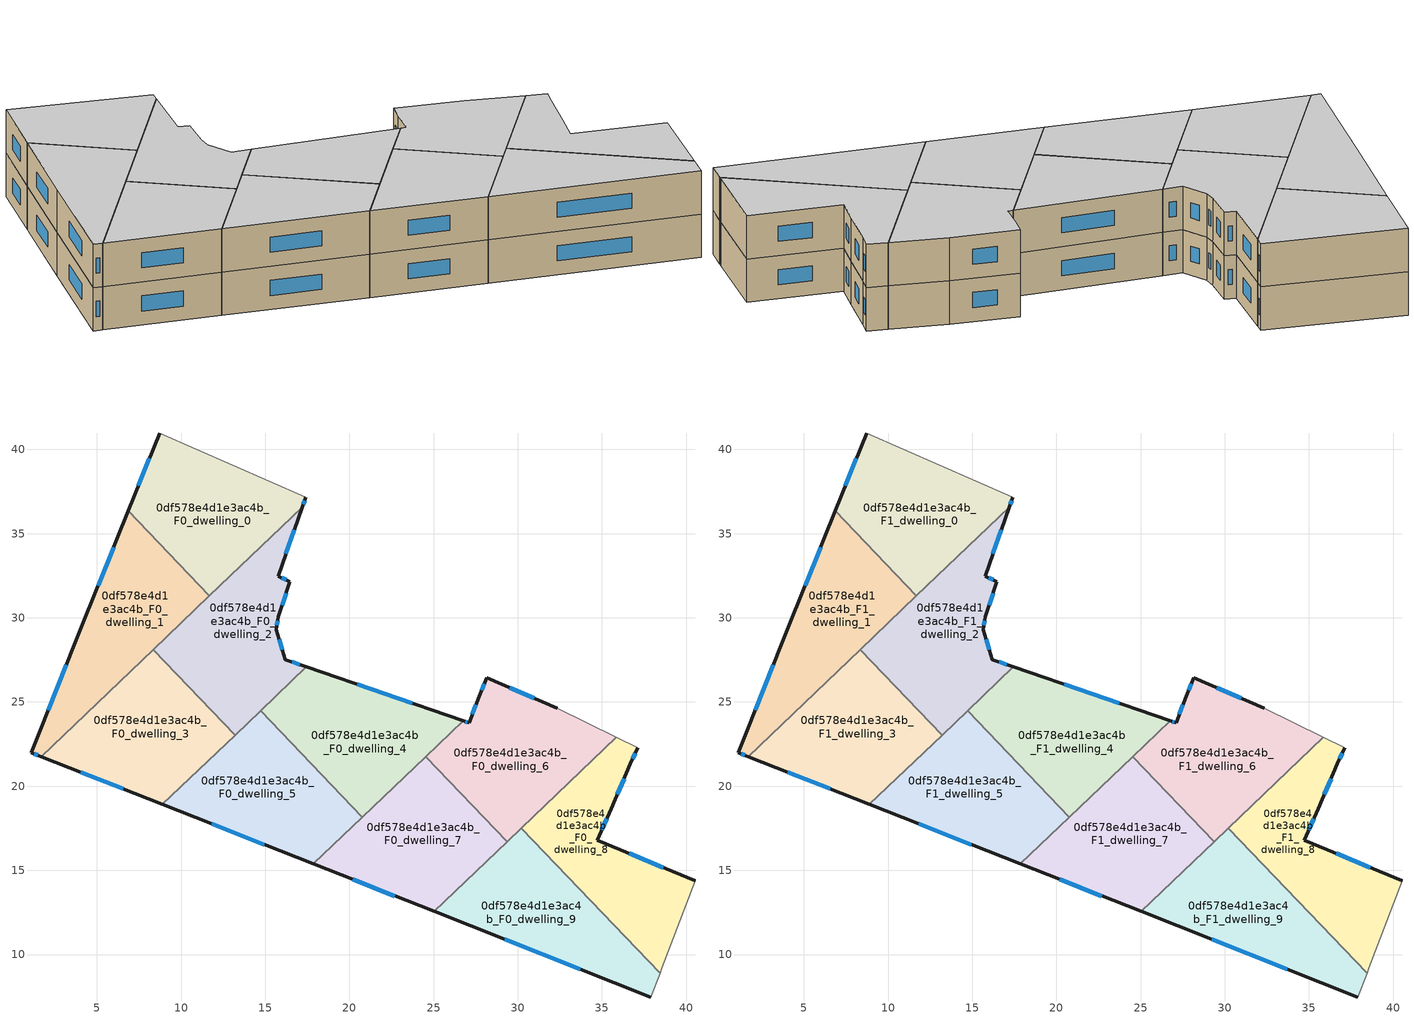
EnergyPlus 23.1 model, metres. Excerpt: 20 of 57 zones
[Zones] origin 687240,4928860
0df578e4d1e3ac4b_F0_dwelling_0
 floor ground (EU_floor_Construction): 17.4,37.16 17.19,36.56 11.69,31.3 6.86,36.35 8.72,40.98 z0
 wall outside (EU_wall_Construction): 17.19,36.56 17.4,37.16 / 8.72,40.98 6.86,36.35 z0:3
 wall adiabatic (EU_wall_Construction): 17.4,37.16 8.72,40.98 z0:3
 wall to 0df578e4d1e3ac4b_F0_dwelling_1 (EU_wall_Construction): 6.86,36.35 11.69,31.3 z0:3
 wall to 0df578e4d1e3ac4b_F0_dwelling_2 (EU_wall_Construction): 11.69,31.3 17.19,36.56 z0:3
 window (EU_Window_Construction): 17.26,36.75 17.33,36.96 / 8.12,39.47 7.47,37.86 z0.98:2.02
0df578e4d1e3ac4b_F0_dwelling_1
 floor ground (EU_floor_Construction): 6.86,36.35 11.69,31.3 1.69,21.75 1.1,21.99 4.2,29.75 z0
 wall outside (EU_wall_Construction): 6.86,36.35 4.2,29.75 1.1,21.99 1.69,21.75 z0:3
 wall to 0df578e4d1e3ac4b_F0_dwelling_3 (EU_wall_Construction): 1.69,21.75 8.35,28.11 z0:3
 wall to 0df578e4d1e3ac4b_F0_dwelling_2 (EU_wall_Construction): 8.35,28.11 11.69,31.3 z0:3
 window (EU_Window_Construction): 6,34.21 5.07,31.9 / 1.3,21.91 1.5,21.83 / 3.19,27.22 2.11,24.51 z0.98:2.02
0df578e4d1e3ac4b_F0_dwelling_2
 floor ground (EU_floor_Construction): 17.19,36.56 15.76,32.48 16.46,32.14 15.77,30.08 15.66,29.3 16.18,27.52 17.45,27.08 13.21,23.03 8.35,28.11 z0
 wall outside (EU_wall_Construction): 17.45,27.08 16.18,27.52 15.66,29.3 15.77,30.08 16.46,32.14 15.76,32.48 17.19,36.56 z0:3
 wall to 0df578e4d1e3ac4b_F0_dwelling_3 (EU_wall_Construction): 8.35,28.11 13.21,23.03 z0:3
 wall to 0df578e4d1e3ac4b_F0_dwelling_4 (EU_wall_Construction): 14.72,24.48 17.45,27.08 z0:3
 wall to 0df578e4d1e3ac4b_F0_dwelling_5 (EU_wall_Construction): 13.21,23.03 14.72,24.48 z0:3
 window (EU_Window_Construction): 16.23,33.8 16.73,35.23 / 16.24,32.25 15.99,32.37 / 16,30.75 16.24,31.47 / 15.7,29.55 15.74,29.82 / 16.01,28.1 15.83,28.72 / 17.04,27.22 16.59,27.38 z0.98:2.02
0df578e4d1e3ac4b_F0_dwelling_3
 floor ground (EU_floor_Construction): 8.35,28.11 13.21,23.03 8.9,18.91 1.69,21.75 z0
 wall outside (EU_wall_Construction): 1.69,21.75 8.9,18.91 z0:3
 wall to 0df578e4d1e3ac4b_F0_dwelling_5 (EU_wall_Construction): 8.9,18.91 13.21,23.03 z0:3
 window (EU_Window_Construction): 4.04,20.83 6.56,19.84 z0.98:2.02
0df578e4d1e3ac4b_F0_dwelling_4
 floor ground (EU_floor_Construction): 26.76,23.88 20.77,18.15 14.72,24.48 17.45,27.08 z0
 wall outside (EU_wall_Construction): 26.76,23.88 17.45,27.08 z0:3
 wall to 0df578e4d1e3ac4b_F0_dwelling_5 (EU_wall_Construction): 14.72,24.48 20.77,18.15 z0:3
 wall to 0df578e4d1e3ac4b_F0_dwelling_7 (EU_wall_Construction): 20.77,18.15 24.55,21.76 z0:3
 wall to 0df578e4d1e3ac4b_F0_dwelling_6 (EU_wall_Construction): 24.55,21.76 26.76,23.88 z0:3
 window (EU_Window_Construction): 23.73,24.92 20.48,26.04 z0.98:2.02
0df578e4d1e3ac4b_F0_dwelling_5
 floor ground (EU_floor_Construction): 14.72,24.48 20.77,18.15 17.86,15.38 8.9,18.91 z0
 wall outside (EU_wall_Construction): 8.9,18.91 17.86,15.38 z0:3
 wall to 0df578e4d1e3ac4b_F0_dwelling_7 (EU_wall_Construction): 17.86,15.38 20.76,18.15 z0:3
 window (EU_Window_Construction): 11.81,17.76 14.95,16.53 z0.98:2.02
0df578e4d1e3ac4b_F0_dwelling_6
 floor ground (EU_floor_Construction): 35.85,22.9 29.37,16.71 24.55,21.76 26.76,23.88 27.12,23.76 27.7,25.34 28.16,26.44 32.35,24.64 z0
 wall outside (EU_wall_Construction): 32.35,24.64 28.16,26.44 27.7,25.34 27.12,23.76 26.76,23.88 z0:3
 wall adiabatic (EU_wall_Construction): 35.85,22.9 32.35,24.64 z0:3
 wall to 0df578e4d1e3ac4b_F0_dwelling_7 (EU_wall_Construction): 24.55,21.76 29.37,16.71 z0:3
 wall to 0df578e4d1e3ac4b_F0_dwelling_8 (EU_wall_Construction): 30.22,17.51 35.85,22.9 z0:3
 wall to 0df578e4d1e3ac4b_F0_dwelling_9 (EU_wall_Construction): 29.37,16.71 30.22,17.51 z0:3
 window (EU_Window_Construction): 27.01,23.8 26.88,23.84 / 27.51,24.82 27.31,24.27 / 28.01,26.08 27.85,25.69 / 30.99,25.22 29.53,25.85 z0.98:2.02
0df578e4d1e3ac4b_F0_dwelling_7
 floor ground (EU_floor_Construction): 24.55,21.76 29.37,16.71 25.03,12.56 17.86,15.38 z0
 wall outside (EU_wall_Construction): 17.86,15.38 25.03,12.56 z0:3
 wall to 0df578e4d1e3ac4b_F0_dwelling_9 (EU_wall_Construction): 25.03,12.56 29.37,16.71 z0:3
 window (EU_Window_Construction): 20.19,14.46 22.7,13.47 z0.98:2.02
0df578e4d1e3ac4b_F0_dwelling_8
 floor ground (EU_floor_Construction): 37.12,22.27 36.69,21.32 35.54,18.67 34.72,16.79 40.54,14.39 38.56,9.18 38.45,8.89 30.22,17.51 35.85,22.9 z0
 wall outside (EU_wall_Construction): 40.54,14.39 34.72,16.79 35.54,18.67 36.69,21.32 37.12,22.27 z0:3
 wall adiabatic (EU_wall_Construction): 38.45,8.89 38.56,9.18 40.54,14.39 / 37.12,22.27 35.85,22.9 z0:3
 wall to 0df578e4d1e3ac4b_F0_dwelling_9 (EU_wall_Construction): 30.22,17.51 38.45,8.89 z0:3
 window (EU_Window_Construction): 38.65,15.17 36.61,16.01 / 36.83,21.63 36.98,21.96 / 35.92,19.53 36.32,20.46 / 34.99,17.4 35.28,18.06 z0.98:2.02
0df578e4d1e3ac4b_F0_dwelling_9
 floor ground (EU_floor_Construction): 30.22,17.51 38.45,8.89 37.91,7.48 25.03,12.56 z0
 wall outside (EU_wall_Construction): 25.03,12.56 37.91,7.48 z0:3
 wall adiabatic (EU_wall_Construction): 37.91,7.48 38.45,8.89 z0:3
 window (EU_Window_Construction): 29.22,10.9 33.72,9.13 z0.98:2.02
0df578e4d1e3ac4b_F1_dwelling_0
 floor to 0df578e4d1e3ac4b_F0_dwelling_0 (EU_floor_Construction): 17.4,37.16 17.19,36.56 11.69,31.3 6.86,36.35 8.72,40.98 z3
 wall outside (EU_wall_Construction): 17.19,36.56 17.4,37.16 / 8.72,40.98 6.86,36.35 z3:6
 wall adiabatic (EU_wall_Construction): 17.4,37.16 8.72,40.98 z3:6
 wall to 0df578e4d1e3ac4b_F1_dwelling_1 (EU_wall_Construction): 6.86,36.35 11.69,31.3 z3:6
 wall to 0df578e4d1e3ac4b_F1_dwelling_2 (EU_wall_Construction): 11.69,31.3 17.19,36.56 z3:6
 window (EU_Window_Construction): 17.26,36.75 17.33,36.96 / 8.12,39.47 7.47,37.86 z3.98:5.02
 ceiling to 0df578e4d1e3ac4b_F2_dwelling_0 (EU_floor_Construction): 17.19,36.56 17.4,37.16 8.72,40.98 6.86,36.35 11.69,31.3 z6
0df578e4d1e3ac4b_F1_dwelling_1
 floor to 0df578e4d1e3ac4b_F0_dwelling_1 (EU_floor_Construction): 6.86,36.35 11.69,31.3 1.69,21.75 1.1,21.99 4.2,29.75 z3
 wall outside (EU_wall_Construction): 6.86,36.35 4.2,29.75 1.1,21.99 1.69,21.75 z3:6
 wall to 0df578e4d1e3ac4b_F1_dwelling_3 (EU_wall_Construction): 1.69,21.75 8.35,28.11 z3:6
 wall to 0df578e4d1e3ac4b_F1_dwelling_2 (EU_wall_Construction): 8.35,28.11 11.69,31.3 z3:6
 window (EU_Window_Construction): 6,34.21 5.07,31.9 / 1.3,21.91 1.5,21.83 / 3.19,27.22 2.11,24.51 z3.98:5.02
 ceiling to 0df578e4d1e3ac4b_F2_dwelling_1 (EU_floor_Construction): 11.69,31.3 6.86,36.35 4.2,29.75 1.1,21.99 1.69,21.75 z6
0df578e4d1e3ac4b_F1_dwelling_2
 floor to 0df578e4d1e3ac4b_F0_dwelling_2 (EU_floor_Construction): 17.19,36.56 15.76,32.48 16.46,32.14 15.77,30.08 15.66,29.3 16.18,27.52 17.45,27.08 13.21,23.03 8.35,28.11 z3
 wall outside (EU_wall_Construction): 17.45,27.08 16.18,27.52 15.66,29.3 15.77,30.08 16.46,32.14 15.76,32.48 17.19,36.56 z3:6
 wall to 0df578e4d1e3ac4b_F1_dwelling_3 (EU_wall_Construction): 8.35,28.11 13.21,23.03 z3:6
 wall to 0df578e4d1e3ac4b_F1_dwelling_4 (EU_wall_Construction): 14.72,24.48 17.45,27.08 z3:6
 wall to 0df578e4d1e3ac4b_F1_dwelling_5 (EU_wall_Construction): 13.21,23.03 14.72,24.48 z3:6
 window (EU_Window_Construction): 16.23,33.8 16.73,35.23 / 16.24,32.25 15.99,32.37 / 16,30.75 16.24,31.47 / 15.7,29.55 15.74,29.82 / 16.01,28.1 15.83,28.72 / 17.04,27.22 16.59,27.38 z3.98:5.02
 ceiling to 0df578e4d1e3ac4b_F2_dwelling_2 (EU_floor_Construction): 17.45,27.08 16.18,27.52 15.66,29.3 15.77,30.08 16.46,32.14 15.76,32.48 17.19,36.56 8.35,28.11 13.21,23.03 z6
0df578e4d1e3ac4b_F1_dwelling_3
 floor to 0df578e4d1e3ac4b_F0_dwelling_3 (EU_floor_Construction): 8.35,28.11 13.21,23.03 8.9,18.91 1.69,21.75 z3
 wall outside (EU_wall_Construction): 1.69,21.75 8.9,18.91 z3:6
 wall to 0df578e4d1e3ac4b_F1_dwelling_5 (EU_wall_Construction): 8.9,18.91 13.21,23.03 z3:6
 window (EU_Window_Construction): 4.04,20.83 6.56,19.84 z3.98:5.02
 ceiling to 0df578e4d1e3ac4b_F2_dwelling_3 (EU_floor_Construction): 13.21,23.03 8.35,28.11 1.69,21.75 8.9,18.91 z6
0df578e4d1e3ac4b_F1_dwelling_4
 floor to 0df578e4d1e3ac4b_F0_dwelling_4 (EU_floor_Construction): 26.76,23.88 20.77,18.15 14.72,24.48 17.45,27.08 z3
 wall outside (EU_wall_Construction): 26.76,23.88 17.45,27.08 z3:6
 wall to 0df578e4d1e3ac4b_F1_dwelling_5 (EU_wall_Construction): 14.72,24.48 20.77,18.15 z3:6
 wall to 0df578e4d1e3ac4b_F1_dwelling_7 (EU_wall_Construction): 20.77,18.15 24.55,21.76 z3:6
 wall to 0df578e4d1e3ac4b_F1_dwelling_6 (EU_wall_Construction): 24.55,21.76 26.76,23.88 z3:6
 window (EU_Window_Construction): 23.73,24.92 20.48,26.04 z3.98:5.02
 ceiling to 0df578e4d1e3ac4b_F2_dwelling_4 (EU_floor_Construction): 26.76,23.88 17.45,27.08 14.72,24.48 20.77,18.15 z6
0df578e4d1e3ac4b_F1_dwelling_5
 floor to 0df578e4d1e3ac4b_F0_dwelling_5 (EU_floor_Construction): 14.72,24.48 20.77,18.15 17.86,15.38 8.9,18.91 z3
 wall outside (EU_wall_Construction): 8.9,18.91 17.86,15.38 z3:6
 wall to 0df578e4d1e3ac4b_F1_dwelling_7 (EU_wall_Construction): 17.86,15.38 20.76,18.15 z3:6
 window (EU_Window_Construction): 11.81,17.76 14.95,16.53 z3.98:5.02
 ceiling to 0df578e4d1e3ac4b_F2_dwelling_5 (EU_floor_Construction): 20.77,18.15 14.72,24.48 8.9,18.91 17.86,15.38 z6
0df578e4d1e3ac4b_F1_dwelling_6
 floor to 0df578e4d1e3ac4b_F0_dwelling_6 (EU_floor_Construction): 35.85,22.9 29.37,16.71 24.55,21.76 26.76,23.88 27.12,23.76 27.7,25.34 28.16,26.44 32.35,24.64 z3
 wall outside (EU_wall_Construction): 32.35,24.64 28.16,26.44 27.7,25.34 27.12,23.76 26.76,23.88 z3:6
 wall adiabatic (EU_wall_Construction): 35.85,22.9 32.35,24.64 z3:6
 wall to 0df578e4d1e3ac4b_F1_dwelling_7 (EU_wall_Construction): 24.55,21.76 29.37,16.71 z3:6
 wall to 0df578e4d1e3ac4b_F1_dwelling_8 (EU_wall_Construction): 30.22,17.51 35.85,22.9 z3:6
 wall to 0df578e4d1e3ac4b_F1_dwelling_9 (EU_wall_Construction): 29.37,16.71 30.22,17.51 z3:6
 window (EU_Window_Construction): 27.01,23.8 26.88,23.84 / 27.51,24.82 27.31,24.27 / 28.01,26.08 27.85,25.69 / 30.99,25.22 29.53,25.85 z3.98:5.02
 ceiling to 0df578e4d1e3ac4b_F2_dwelling_6 (EU_floor_Construction): 35.85,22.9 32.35,24.64 28.16,26.44 27.7,25.34 27.12,23.76 26.76,23.88 24.55,21.76 29.37,16.71 z6
0df578e4d1e3ac4b_F1_dwelling_7
 floor to 0df578e4d1e3ac4b_F0_dwelling_7 (EU_floor_Construction): 24.55,21.76 29.37,16.71 25.03,12.56 17.86,15.38 z3
 wall outside (EU_wall_Construction): 17.86,15.38 25.03,12.56 z3:6
 wall to 0df578e4d1e3ac4b_F1_dwelling_9 (EU_wall_Construction): 25.03,12.56 29.37,16.71 z3:6
 window (EU_Window_Construction): 20.19,14.46 22.7,13.47 z3.98:5.02
 ceiling to 0df578e4d1e3ac4b_F2_dwelling_7 (EU_floor_Construction): 29.37,16.71 24.55,21.76 17.86,15.38 25.03,12.56 z6
0df578e4d1e3ac4b_F1_dwelling_8
 floor to 0df578e4d1e3ac4b_F0_dwelling_8 (EU_floor_Construction): 37.12,22.27 36.69,21.32 35.54,18.67 34.72,16.79 40.54,14.39 38.56,9.18 38.45,8.89 30.22,17.51 35.85,22.9 z3
 wall outside (EU_wall_Construction): 40.54,14.39 34.72,16.79 35.54,18.67 36.69,21.32 37.12,22.27 z3:6
 wall adiabatic (EU_wall_Construction): 38.45,8.89 38.56,9.18 40.54,14.39 / 37.12,22.27 35.85,22.9 z3:6
 wall to 0df578e4d1e3ac4b_F1_dwelling_9 (EU_wall_Construction): 30.22,17.51 38.45,8.89 z3:6
 window (EU_Window_Construction): 38.65,15.17 36.61,16.01 / 36.83,21.63 36.98,21.96 / 35.92,19.53 36.32,20.46 / 34.99,17.4 35.28,18.06 z3.98:5.02
 ceiling to 0df578e4d1e3ac4b_F2_dwelling_8 (EU_floor_Construction): 38.56,9.18 40.54,14.39 34.72,16.79 35.54,18.67 36.69,21.32 37.12,22.27 35.85,22.9 30.22,17.51 38.45,8.89 z6
0df578e4d1e3ac4b_F1_dwelling_9
 floor to 0df578e4d1e3ac4b_F0_dwelling_9 (EU_floor_Construction): 30.22,17.51 38.45,8.89 37.91,7.48 25.03,12.56 z3
 wall outside (EU_wall_Construction): 25.03,12.56 37.91,7.48 z3:6
 wall adiabatic (EU_wall_Construction): 37.91,7.48 38.45,8.89 z3:6
 window (EU_Window_Construction): 29.22,10.9 33.72,9.13 z3.98:5.02
 ceiling to 0df578e4d1e3ac4b_F2_dwelling_9 (EU_floor_Construction): 37.91,7.48 38.45,8.89 30.22,17.51 25.03,12.56 z6
[Building]
EU S2 Campaign: North Axis=0; Terrain=City; Solar Distribution=FullExterior
[Site:Location]
Bologna: Latitude=44.5; Longitude=11.25; Time Zone=1; Elevation=37
[SizingPeriod:WeatherFileDays]
AnnualSizingPeriod: Begin Month=1; Begin Day of Month=1; End Month=12; End Day of Month=31; Day of Week for Start Day=Monday; Use Weather File Daylight Saving Period=No; Use Weather File Rain and Snow Indicators=No
[MATERIAL]
EU_InternalMass_Material: Roughness=MediumRough; Thickness=0.1; Conductivity=1; Density=1800; Specific Heat=900; Thermal Absorptance=0.9; Solar Absorptance=0.7; Visible Absorptance=0.7
[MATERIAL:NOMASS] Roughness=MediumRough; Thermal Absorptance=0.9; Solar Absorptance=0.7; Visible Absorptance=0.7
Name | Thermal Resistance
EU_wall_NoMass | 0.905828
EU_floor_NoMass | 0.67114
[WINDOWMATERIAL:SIMPLEGLAZINGSYSTEM]
EU_Window_SimpleGlazing: UFactor=4.52486; Solar Heat Gain Coefficient=0.85; Visible Transmittance=0.85
[CONSTRUCTION]
EU_wall_Construction: EU_wall_NoMass
EU_floor_Construction: EU_floor_NoMass
EU_Window_Construction: EU_Window_SimpleGlazing
EU_InternalMass_Construction: EU_InternalMass_Material
[ZONE] Type=1; Multiplier=1; Ceiling Height=autocalculate; Floor Area=autocalculate; Part of Total Floor Area=Yes
Name | Volume
0df578e4d1e3ac4b_F0_dwelling_0; 0df578e4d1e3ac4b_F1_dwelling_0 | 159.878
0df578e4d1e3ac4b_F0_dwelling_1; 0df578e4d1e3ac4b_F1_dwelling_1 | 159.882
0df578e4d1e3ac4b_F0_dwelling_2; 0df578e4d1e3ac4b_F1_dwelling_2 | 159.881
0df578e4d1e3ac4b_F0_dwelling_3; 0df578e4d1e3ac4b_F1_dwelling_3 | 159.894
0df578e4d1e3ac4b_F0_dwelling_4; 0df578e4d1e3ac4b_F1_dwelling_4 | 158.339
0df578e4d1e3ac4b_F0_dwelling_5; 0df578e4d1e3ac4b_F1_dwelling_5 | 158.336
0df578e4d1e3ac4b_F0_dwelling_6; 0df578e4d1e3ac4b_F1_dwelling_6 | 162.986
0df578e4d1e3ac4b_F0_dwelling_7; 0df578e4d1e3ac4b_F1_dwelling_7 | 159.884
0df578e4d1e3ac4b_F0_dwelling_8; 0df578e4d1e3ac4b_F1_dwelling_8 | 159.907
0df578e4d1e3ac4b_F0_dwelling_9; 0df578e4d1e3ac4b_F1_dwelling_9 | 159.879
[INTERNALMASS] Construction=EU_InternalMass_Construction
Name | Zone or ZoneList | Surface Area
0df578e4d1e3ac4b_F0_dwelling_0_EU_InternalMass | 0df578e4d1e3ac4b_F0_dwelling_0 | 53.2926
0df578e4d1e3ac4b_F0_dwelling_1_EU_InternalMass | 0df578e4d1e3ac4b_F0_dwelling_1 | 53.2937
0df578e4d1e3ac4b_F0_dwelling_2_EU_InternalMass | 0df578e4d1e3ac4b_F0_dwelling_2 | 53.2964
0df578e4d1e3ac4b_F0_dwelling_3_EU_InternalMass | 0df578e4d1e3ac4b_F0_dwelling_3 | 53.2978
0df578e4d1e3ac4b_F0_dwelling_4_EU_InternalMass | 0df578e4d1e3ac4b_F0_dwelling_4 | 52.7793
0df578e4d1e3ac4b_F0_dwelling_5_EU_InternalMass | 0df578e4d1e3ac4b_F0_dwelling_5 | 52.7788
0df578e4d1e3ac4b_F0_dwelling_6_EU_InternalMass | 0df578e4d1e3ac4b_F0_dwelling_6 | 54.3296
0df578e4d1e3ac4b_F0_dwelling_7_EU_InternalMass | 0df578e4d1e3ac4b_F0_dwelling_7 | 53.2946
0df578e4d1e3ac4b_F0_dwelling_8_EU_InternalMass | 0df578e4d1e3ac4b_F0_dwelling_8 | 53.3027
0df578e4d1e3ac4b_F0_dwelling_9_EU_InternalMass | 0df578e4d1e3ac4b_F0_dwelling_9 | 53.2929
0df578e4d1e3ac4b_F1_dwelling_0_EU_InternalMass | 0df578e4d1e3ac4b_F1_dwelling_0 | 53.2926
0df578e4d1e3ac4b_F1_dwelling_1_EU_InternalMass | 0df578e4d1e3ac4b_F1_dwelling_1 | 53.2937
0df578e4d1e3ac4b_F1_dwelling_2_EU_InternalMass | 0df578e4d1e3ac4b_F1_dwelling_2 | 53.2964
0df578e4d1e3ac4b_F1_dwelling_3_EU_InternalMass | 0df578e4d1e3ac4b_F1_dwelling_3 | 53.2978
0df578e4d1e3ac4b_F1_dwelling_4_EU_InternalMass | 0df578e4d1e3ac4b_F1_dwelling_4 | 52.7793
0df578e4d1e3ac4b_F1_dwelling_5_EU_InternalMass | 0df578e4d1e3ac4b_F1_dwelling_5 | 52.7788
0df578e4d1e3ac4b_F1_dwelling_6_EU_InternalMass | 0df578e4d1e3ac4b_F1_dwelling_6 | 54.3296
0df578e4d1e3ac4b_F1_dwelling_7_EU_InternalMass | 0df578e4d1e3ac4b_F1_dwelling_7 | 53.2946
0df578e4d1e3ac4b_F1_dwelling_8_EU_InternalMass | 0df578e4d1e3ac4b_F1_dwelling_8 | 53.3027
0df578e4d1e3ac4b_F1_dwelling_9_EU_InternalMass | 0df578e4d1e3ac4b_F1_dwelling_9 | 53.2929
[OTHEREQUIPMENT] Fuel Type=Electricity; Design Level Calculation Method=Watts/Area; Power per Zone Floor Area=1; Fraction Latent=0; Fraction Radiant=0; Fraction Lost=0; Carbon Dioxide Generation Rate=0; EndUse Subcategory=EU_Step8_InternalGains
Name | Zone or ZoneList or Space or SpaceList | Schedule
EU_Step8_InternalGain_0df578e4d1e3ac4b_F0_dwelling_0_f000 | 0df578e4d1e3ac4b_F0_dwelling_0 | EU_Step8_GainSchedule_0df578e4d1e3ac4b_F0_dwelling_0_f000
EU_Step8_InternalGain_0df578e4d1e3ac4b_F0_dwelling_1_f000 | 0df578e4d1e3ac4b_F0_dwelling_1 | EU_Step8_GainSchedule_0df578e4d1e3ac4b_F0_dwelling_1_f000
EU_Step8_InternalGain_0df578e4d1e3ac4b_F0_dwelling_2_f000 | 0df578e4d1e3ac4b_F0_dwelling_2 | EU_Step8_GainSchedule_0df578e4d1e3ac4b_F0_dwelling_2_f000
EU_Step8_InternalGain_0df578e4d1e3ac4b_F0_dwelling_3_f000 | 0df578e4d1e3ac4b_F0_dwelling_3 | EU_Step8_GainSchedule_0df578e4d1e3ac4b_F0_dwelling_3_f000
EU_Step8_InternalGain_0df578e4d1e3ac4b_F0_dwelling_4_f000 | 0df578e4d1e3ac4b_F0_dwelling_4 | EU_Step8_GainSchedule_0df578e4d1e3ac4b_F0_dwelling_4_f000
EU_Step8_InternalGain_0df578e4d1e3ac4b_F0_dwelling_5_f000 | 0df578e4d1e3ac4b_F0_dwelling_5 | EU_Step8_GainSchedule_0df578e4d1e3ac4b_F0_dwelling_5_f000
EU_Step8_InternalGain_0df578e4d1e3ac4b_F0_dwelling_6_f000 | 0df578e4d1e3ac4b_F0_dwelling_6 | EU_Step8_GainSchedule_0df578e4d1e3ac4b_F0_dwelling_6_f000
EU_Step8_InternalGain_0df578e4d1e3ac4b_F0_dwelling_7_f000 | 0df578e4d1e3ac4b_F0_dwelling_7 | EU_Step8_GainSchedule_0df578e4d1e3ac4b_F0_dwelling_7_f000
EU_Step8_InternalGain_0df578e4d1e3ac4b_F0_dwelling_8_f000 | 0df578e4d1e3ac4b_F0_dwelling_8 | EU_Step8_GainSchedule_0df578e4d1e3ac4b_F0_dwelling_8_f000
EU_Step8_InternalGain_0df578e4d1e3ac4b_F0_dwelling_9_f000 | 0df578e4d1e3ac4b_F0_dwelling_9 | EU_Step8_GainSchedule_0df578e4d1e3ac4b_F0_dwelling_9_f000
EU_Step8_InternalGain_0df578e4d1e3ac4b_F1_dwelling_0_f000 | 0df578e4d1e3ac4b_F1_dwelling_0 | EU_Step8_GainSchedule_0df578e4d1e3ac4b_F1_dwelling_0_f000
EU_Step8_InternalGain_0df578e4d1e3ac4b_F1_dwelling_1_f000 | 0df578e4d1e3ac4b_F1_dwelling_1 | EU_Step8_GainSchedule_0df578e4d1e3ac4b_F1_dwelling_1_f000
EU_Step8_InternalGain_0df578e4d1e3ac4b_F1_dwelling_2_f000 | 0df578e4d1e3ac4b_F1_dwelling_2 | EU_Step8_GainSchedule_0df578e4d1e3ac4b_F1_dwelling_2_f000
EU_Step8_InternalGain_0df578e4d1e3ac4b_F1_dwelling_3_f000 | 0df578e4d1e3ac4b_F1_dwelling_3 | EU_Step8_GainSchedule_0df578e4d1e3ac4b_F1_dwelling_3_f000
EU_Step8_InternalGain_0df578e4d1e3ac4b_F1_dwelling_4_f000 | 0df578e4d1e3ac4b_F1_dwelling_4 | EU_Step8_GainSchedule_0df578e4d1e3ac4b_F1_dwelling_4_f000
EU_Step8_InternalGain_0df578e4d1e3ac4b_F1_dwelling_5_f000 | 0df578e4d1e3ac4b_F1_dwelling_5 | EU_Step8_GainSchedule_0df578e4d1e3ac4b_F1_dwelling_5_f000
EU_Step8_InternalGain_0df578e4d1e3ac4b_F1_dwelling_6_f000 | 0df578e4d1e3ac4b_F1_dwelling_6 | EU_Step8_GainSchedule_0df578e4d1e3ac4b_F1_dwelling_6_f000
EU_Step8_InternalGain_0df578e4d1e3ac4b_F1_dwelling_7_f000 | 0df578e4d1e3ac4b_F1_dwelling_7 | EU_Step8_GainSchedule_0df578e4d1e3ac4b_F1_dwelling_7_f000
EU_Step8_InternalGain_0df578e4d1e3ac4b_F1_dwelling_8_f000 | 0df578e4d1e3ac4b_F1_dwelling_8 | EU_Step8_GainSchedule_0df578e4d1e3ac4b_F1_dwelling_8_f000
EU_Step8_InternalGain_0df578e4d1e3ac4b_F1_dwelling_9_f000 | 0df578e4d1e3ac4b_F1_dwelling_9 | EU_Step8_GainSchedule_0df578e4d1e3ac4b_F1_dwelling_9_f000
[ZONEVENTILATION:DESIGNFLOWRATE] Schedule=EU_AlwaysOn; Design Flow Rate Calculation Method=AirChanges/Hour; Air Changes per Hour=0.73129; Ventilation Type=Natural; Fan Pressure Rise=0; Fan Total Efficiency=1; Constant Term Coefficient=1; Temperature Term Coefficient=0; Velocity Term Coefficient=0; Velocity Squared Term Coefficient=0; Minimum Indoor Temperature=-100; Maximum Indoor Temperature=100; Delta Temperature=-100; Minimum Outdoor Temperature=-100; Maximum Outdoor Temperature=100; Maximum Wind Speed=40
Name | Zone or ZoneList or Space or SpaceList
EU_ConstantAir_0df578e4d1e3ac4b_F0_dwelling_0 | 0df578e4d1e3ac4b_F0_dwelling_0
EU_ConstantAir_0df578e4d1e3ac4b_F0_dwelling_1 | 0df578e4d1e3ac4b_F0_dwelling_1
EU_ConstantAir_0df578e4d1e3ac4b_F0_dwelling_2 | 0df578e4d1e3ac4b_F0_dwelling_2
EU_ConstantAir_0df578e4d1e3ac4b_F0_dwelling_3 | 0df578e4d1e3ac4b_F0_dwelling_3
EU_ConstantAir_0df578e4d1e3ac4b_F0_dwelling_4 | 0df578e4d1e3ac4b_F0_dwelling_4
EU_ConstantAir_0df578e4d1e3ac4b_F0_dwelling_5 | 0df578e4d1e3ac4b_F0_dwelling_5
EU_ConstantAir_0df578e4d1e3ac4b_F0_dwelling_6 | 0df578e4d1e3ac4b_F0_dwelling_6
EU_ConstantAir_0df578e4d1e3ac4b_F0_dwelling_7 | 0df578e4d1e3ac4b_F0_dwelling_7
EU_ConstantAir_0df578e4d1e3ac4b_F0_dwelling_8 | 0df578e4d1e3ac4b_F0_dwelling_8
EU_ConstantAir_0df578e4d1e3ac4b_F0_dwelling_9 | 0df578e4d1e3ac4b_F0_dwelling_9
EU_ConstantAir_0df578e4d1e3ac4b_F1_dwelling_0 | 0df578e4d1e3ac4b_F1_dwelling_0
EU_ConstantAir_0df578e4d1e3ac4b_F1_dwelling_1 | 0df578e4d1e3ac4b_F1_dwelling_1
EU_ConstantAir_0df578e4d1e3ac4b_F1_dwelling_2 | 0df578e4d1e3ac4b_F1_dwelling_2
EU_ConstantAir_0df578e4d1e3ac4b_F1_dwelling_3 | 0df578e4d1e3ac4b_F1_dwelling_3
EU_ConstantAir_0df578e4d1e3ac4b_F1_dwelling_4 | 0df578e4d1e3ac4b_F1_dwelling_4
EU_ConstantAir_0df578e4d1e3ac4b_F1_dwelling_5 | 0df578e4d1e3ac4b_F1_dwelling_5
EU_ConstantAir_0df578e4d1e3ac4b_F1_dwelling_6 | 0df578e4d1e3ac4b_F1_dwelling_6
EU_ConstantAir_0df578e4d1e3ac4b_F1_dwelling_7 | 0df578e4d1e3ac4b_F1_dwelling_7
EU_ConstantAir_0df578e4d1e3ac4b_F1_dwelling_8 | 0df578e4d1e3ac4b_F1_dwelling_8
EU_ConstantAir_0df578e4d1e3ac4b_F1_dwelling_9 | 0df578e4d1e3ac4b_F1_dwelling_9
[HVACTEMPLATE:THERMOSTAT] Constant Heating Setpoint=20; Constant Cooling Setpoint=50
EU_HeatOnly_0df578e4d1e3ac4b_F0_dwelling_0; EU_HeatOnly_0df578e4d1e3ac4b_F0_dwelling_1; EU_HeatOnly_0df578e4d1e3ac4b_F0_dwelling_2; EU_HeatOnly_0df578e4d1e3ac4b_F0_dwelling_3; EU_HeatOnly_0df578e4d1e3ac4b_F0_dwelling_4; EU_HeatOnly_0df578e4d1e3ac4b_F0_dwelling_5; EU_HeatOnly_0df578e4d1e3ac4b_F0_dwelling_6; EU_HeatOnly_0df578e4d1e3ac4b_F0_dwelling_7; EU_HeatOnly_0df578e4d1e3ac4b_F0_dwelling_8; EU_HeatOnly_0df578e4d1e3ac4b_F0_dwelling_9; EU_HeatOnly_0df578e4d1e3ac4b_F1_dwelling_0; EU_HeatOnly_0df578e4d1e3ac4b_F1_dwelling_1; EU_HeatOnly_0df578e4d1e3ac4b_F1_dwelling_2; EU_HeatOnly_0df578e4d1e3ac4b_F1_dwelling_3; EU_HeatOnly_0df578e4d1e3ac4b_F1_dwelling_4; EU_HeatOnly_0df578e4d1e3ac4b_F1_dwelling_5; EU_HeatOnly_0df578e4d1e3ac4b_F1_dwelling_6; EU_HeatOnly_0df578e4d1e3ac4b_F1_dwelling_7; EU_HeatOnly_0df578e4d1e3ac4b_F1_dwelling_8; EU_HeatOnly_0df578e4d1e3ac4b_F1_dwelling_9; EU_HeatOnly_0df578e4d1e3ac4b_F2_dwelling_0; EU_HeatOnly_0df578e4d1e3ac4b_F2_dwelling_1; EU_HeatOnly_0df578e4d1e3ac4b_F2_dwelling_2; EU_HeatOnly_0df578e4d1e3ac4b_F2_dwelling_3; EU_HeatOnly_0df578e4d1e3ac4b_F2_dwelling_4; EU_HeatOnly_0df578e4d1e3ac4b_F2_dwelling_5; EU_HeatOnly_0df578e4d1e3ac4b_F2_dwelling_6; EU_HeatOnly_0df578e4d1e3ac4b_F2_dwelling_7; EU_HeatOnly_0df578e4d1e3ac4b_F2_dwelling_8; EU_HeatOnly_0df578e4d1e3ac4b_F2_dwelling_9; EU_HeatOnly_0df578e4d1e3ac4b_F3_dwelling_0; EU_HeatOnly_0df578e4d1e3ac4b_F3_dwelling_1; EU_HeatOnly_0df578e4d1e3ac4b_F3_dwelling_2; EU_HeatOnly_0df578e4d1e3ac4b_F3_dwelling_3; EU_HeatOnly_0df578e4d1e3ac4b_F3_dwelling_4; EU_HeatOnly_0df578e4d1e3ac4b_F3_dwelling_5; EU_HeatOnly_0df578e4d1e3ac4b_F3_dwelling_6; EU_HeatOnly_0df578e4d1e3ac4b_F3_dwelling_7; EU_HeatOnly_0df578e4d1e3ac4b_F3_dwelling_8; EU_HeatOnly_0df578e4d1e3ac4b_F4_dwelling_0; EU_HeatOnly_0df578e4d1e3ac4b_F4_dwelling_1; EU_HeatOnly_0df578e4d1e3ac4b_F4_dwelling_2; EU_HeatOnly_0df578e4d1e3ac4b_F4_dwelling_3; EU_HeatOnly_0df578e4d1e3ac4b_F4_dwelling_4; EU_HeatOnly_0df578e4d1e3ac4b_F4_dwelling_5; EU_HeatOnly_0df578e4d1e3ac4b_F4_dwelling_6; EU_HeatOnly_0df578e4d1e3ac4b_F4_dwelling_7; EU_HeatOnly_0df578e4d1e3ac4b_F4_dwelling_8; EU_HeatOnly_0df578e4d1e3ac4b_F5_dwelling_0; EU_HeatOnly_0df578e4d1e3ac4b_F5_dwelling_1; EU_HeatOnly_0df578e4d1e3ac4b_F5_dwelling_2; EU_HeatOnly_0df578e4d1e3ac4b_F5_dwelling_3; EU_HeatOnly_0df578e4d1e3ac4b_F5_dwelling_4; EU_HeatOnly_0df578e4d1e3ac4b_F5_dwelling_5; EU_HeatOnly_0df578e4d1e3ac4b_F5_dwelling_6; EU_HeatOnly_0df578e4d1e3ac4b_F5_dwelling_7; EU_HeatOnly_0df578e4d1e3ac4b_F5_dwelling_8
[HVACTEMPLATE:ZONE:IDEALLOADSAIRSYSTEM] System Availability Schedule=EU_AlwaysOn; Maximum Heating Supply Air Temperature=50; Minimum Cooling Supply Air Temperature=13; Maximum Heating Supply Air Humidity Ratio=0.0156; Minimum Cooling Supply Air Humidity Ratio=0.0077; Heating Limit=NoLimit; Cooling Limit=NoLimit; Heating Availability Schedule=EU_AlwaysOn; Cooling Availability Schedule=EU_CoolingOff; Dehumidification Control Type=ConstantSensibleHeatRatio; Cooling Sensible Heat Ratio=0.7; Dehumidification Setpoint=60; Humidification Control Type=None; Humidification Setpoint=30; Outdoor Air Method=None; Outdoor Air Flow Rate per Person=0.00944; Outdoor Air Flow Rate per Zone Floor Area=0; Outdoor Air Flow Rate per Zone=0; Demand Controlled Ventilation Type=None; Outdoor Air Economizer Type=NoEconomizer; Heat Recovery Type=None; Sensible Heat Recovery Effectiveness=0.7; Latent Heat Recovery Effectiveness=0.65
Name | Template Thermostat
0df578e4d1e3ac4b_F0_dwelling_0 | EU_HeatOnly_0df578e4d1e3ac4b_F0_dwelling_0
0df578e4d1e3ac4b_F0_dwelling_1 | EU_HeatOnly_0df578e4d1e3ac4b_F0_dwelling_1
0df578e4d1e3ac4b_F0_dwelling_2 | EU_HeatOnly_0df578e4d1e3ac4b_F0_dwelling_2
0df578e4d1e3ac4b_F0_dwelling_3 | EU_HeatOnly_0df578e4d1e3ac4b_F0_dwelling_3
0df578e4d1e3ac4b_F0_dwelling_4 | EU_HeatOnly_0df578e4d1e3ac4b_F0_dwelling_4
0df578e4d1e3ac4b_F0_dwelling_5 | EU_HeatOnly_0df578e4d1e3ac4b_F0_dwelling_5
0df578e4d1e3ac4b_F0_dwelling_6 | EU_HeatOnly_0df578e4d1e3ac4b_F0_dwelling_6
0df578e4d1e3ac4b_F0_dwelling_7 | EU_HeatOnly_0df578e4d1e3ac4b_F0_dwelling_7
0df578e4d1e3ac4b_F0_dwelling_8 | EU_HeatOnly_0df578e4d1e3ac4b_F0_dwelling_8
0df578e4d1e3ac4b_F0_dwelling_9 | EU_HeatOnly_0df578e4d1e3ac4b_F0_dwelling_9
0df578e4d1e3ac4b_F1_dwelling_0 | EU_HeatOnly_0df578e4d1e3ac4b_F1_dwelling_0
0df578e4d1e3ac4b_F1_dwelling_1 | EU_HeatOnly_0df578e4d1e3ac4b_F1_dwelling_1
0df578e4d1e3ac4b_F1_dwelling_2 | EU_HeatOnly_0df578e4d1e3ac4b_F1_dwelling_2
0df578e4d1e3ac4b_F1_dwelling_3 | EU_HeatOnly_0df578e4d1e3ac4b_F1_dwelling_3
0df578e4d1e3ac4b_F1_dwelling_4 | EU_HeatOnly_0df578e4d1e3ac4b_F1_dwelling_4
0df578e4d1e3ac4b_F1_dwelling_5 | EU_HeatOnly_0df578e4d1e3ac4b_F1_dwelling_5
0df578e4d1e3ac4b_F1_dwelling_6 | EU_HeatOnly_0df578e4d1e3ac4b_F1_dwelling_6
0df578e4d1e3ac4b_F1_dwelling_7 | EU_HeatOnly_0df578e4d1e3ac4b_F1_dwelling_7
0df578e4d1e3ac4b_F1_dwelling_8 | EU_HeatOnly_0df578e4d1e3ac4b_F1_dwelling_8
0df578e4d1e3ac4b_F1_dwelling_9 | EU_HeatOnly_0df578e4d1e3ac4b_F1_dwelling_9
[SIZING:ZONE] Zone Cooling Design Supply Air Temperature Input Method=SupplyAirTemperature; Zone Cooling Design Supply Air Temperature=13; Zone Heating Design Supply Air Temperature Input Method=SupplyAirTemperature; Zone Heating Design Supply Air Temperature=50; Zone Cooling Design Supply Air Humidity Ratio=0.008; Zone Heating Design Supply Air Humidity Ratio=0.008; Cooling Design Air Flow Method=DesignDay; Cooling Design Air Flow Rate=0; Cooling Minimum Air Flow per Zone Floor Area=0.000762; Cooling Minimum Air Flow=0; Cooling Minimum Air Flow Fraction=0.2; Heating Design Air Flow Method=DesignDay; Heating Design Air Flow Rate=0; Heating Maximum Air Flow per Zone Floor Area=0.002032; Heating Maximum Air Flow=0.141576; Heating Maximum Air Flow Fraction=0.3; Account for Dedicated Outdoor Air System=No; Dedicated Outdoor Air System Control Strategy=NeutralSupplyAir; Dedicated Outdoor Air Low Setpoint Temperature for Design=autosize; Dedicated Outdoor Air High Setpoint Temperature for Design=autosize; Zone Load Sizing Method=Sensible Load Only No Latent Load; Zone Latent Cooling Design Supply Air Humidity Ratio Input Method=HumidityRatioDifference; Zone Cooling Design Supply Air Humidity Ratio Difference=0.005; Zone Latent Heating Design Supply Air Humidity Ratio Input Method=HumidityRatioDifference; Zone Humidification Design Supply Air Humidity Ratio Difference=0.005
0df578e4d1e3ac4b_F0_dwelling_0; 0df578e4d1e3ac4b_F0_dwelling_1; 0df578e4d1e3ac4b_F0_dwelling_2; 0df578e4d1e3ac4b_F0_dwelling_3; 0df578e4d1e3ac4b_F0_dwelling_4; 0df578e4d1e3ac4b_F0_dwelling_5; 0df578e4d1e3ac4b_F0_dwelling_6; 0df578e4d1e3ac4b_F0_dwelling_7; 0df578e4d1e3ac4b_F0_dwelling_8; 0df578e4d1e3ac4b_F0_dwelling_9; 0df578e4d1e3ac4b_F1_dwelling_0; 0df578e4d1e3ac4b_F1_dwelling_1; 0df578e4d1e3ac4b_F1_dwelling_2; 0df578e4d1e3ac4b_F1_dwelling_3; 0df578e4d1e3ac4b_F1_dwelling_4; 0df578e4d1e3ac4b_F1_dwelling_5; 0df578e4d1e3ac4b_F1_dwelling_6; 0df578e4d1e3ac4b_F1_dwelling_7; 0df578e4d1e3ac4b_F1_dwelling_8; 0df578e4d1e3ac4b_F1_dwelling_9
[SCHEDULE:CONSTANT]
Name | Hourly Value
EU_AlwaysOn | 1
EU_CoolingOff | 0
[SCHEDULE:FILE] Column Number=1; Rows to Skip at Top=0; Number of Hours of Data=8760; Column Separator=Comma; Interpolate to Timestep=No; Minutes per Item=60; Adjust Schedule for Daylight Savings=Yes
Name | File
EU_Step8_GainSchedule_0df578e4d1e3ac4b_F0_dwelling_0_f000 | ../../schedules/0df578e4d1e3ac4b/0df578e4d1e3ac4b_F0_dwelling_0_f000_gain.csv
EU_Step8_GainSchedule_0df578e4d1e3ac4b_F0_dwelling_1_f000 | ../../schedules/0df578e4d1e3ac4b/0df578e4d1e3ac4b_F0_dwelling_1_f000_gain.csv
EU_Step8_GainSchedule_0df578e4d1e3ac4b_F0_dwelling_2_f000 | ../../schedules/0df578e4d1e3ac4b/0df578e4d1e3ac4b_F0_dwelling_2_f000_gain.csv
EU_Step8_GainSchedule_0df578e4d1e3ac4b_F0_dwelling_3_f000 | ../../schedules/0df578e4d1e3ac4b/0df578e4d1e3ac4b_F0_dwelling_3_f000_gain.csv
EU_Step8_GainSchedule_0df578e4d1e3ac4b_F0_dwelling_4_f000 | ../../schedules/0df578e4d1e3ac4b/0df578e4d1e3ac4b_F0_dwelling_4_f000_gain.csv
EU_Step8_GainSchedule_0df578e4d1e3ac4b_F0_dwelling_5_f000 | ../../schedules/0df578e4d1e3ac4b/0df578e4d1e3ac4b_F0_dwelling_5_f000_gain.csv
EU_Step8_GainSchedule_0df578e4d1e3ac4b_F0_dwelling_6_f000 | ../../schedules/0df578e4d1e3ac4b/0df578e4d1e3ac4b_F0_dwelling_6_f000_gain.csv
EU_Step8_GainSchedule_0df578e4d1e3ac4b_F0_dwelling_7_f000 | ../../schedules/0df578e4d1e3ac4b/0df578e4d1e3ac4b_F0_dwelling_7_f000_gain.csv
EU_Step8_GainSchedule_0df578e4d1e3ac4b_F0_dwelling_8_f000 | ../../schedules/0df578e4d1e3ac4b/0df578e4d1e3ac4b_F0_dwelling_8_f000_gain.csv
EU_Step8_GainSchedule_0df578e4d1e3ac4b_F0_dwelling_9_f000 | ../../schedules/0df578e4d1e3ac4b/0df578e4d1e3ac4b_F0_dwelling_9_f000_gain.csv
EU_Step8_GainSchedule_0df578e4d1e3ac4b_F1_dwelling_0_f000 | ../../schedules/0df578e4d1e3ac4b/0df578e4d1e3ac4b_F1_dwelling_0_f000_gain.csv
EU_Step8_GainSchedule_0df578e4d1e3ac4b_F1_dwelling_1_f000 | ../../schedules/0df578e4d1e3ac4b/0df578e4d1e3ac4b_F1_dwelling_1_f000_gain.csv
EU_Step8_GainSchedule_0df578e4d1e3ac4b_F1_dwelling_2_f000 | ../../schedules/0df578e4d1e3ac4b/0df578e4d1e3ac4b_F1_dwelling_2_f000_gain.csv
EU_Step8_GainSchedule_0df578e4d1e3ac4b_F1_dwelling_3_f000 | ../../schedules/0df578e4d1e3ac4b/0df578e4d1e3ac4b_F1_dwelling_3_f000_gain.csv
EU_Step8_GainSchedule_0df578e4d1e3ac4b_F1_dwelling_4_f000 | ../../schedules/0df578e4d1e3ac4b/0df578e4d1e3ac4b_F1_dwelling_4_f000_gain.csv
EU_Step8_GainSchedule_0df578e4d1e3ac4b_F1_dwelling_5_f000 | ../../schedules/0df578e4d1e3ac4b/0df578e4d1e3ac4b_F1_dwelling_5_f000_gain.csv
EU_Step8_GainSchedule_0df578e4d1e3ac4b_F1_dwelling_6_f000 | ../../schedules/0df578e4d1e3ac4b/0df578e4d1e3ac4b_F1_dwelling_6_f000_gain.csv
EU_Step8_GainSchedule_0df578e4d1e3ac4b_F1_dwelling_7_f000 | ../../schedules/0df578e4d1e3ac4b/0df578e4d1e3ac4b_F1_dwelling_7_f000_gain.csv
EU_Step8_GainSchedule_0df578e4d1e3ac4b_F1_dwelling_8_f000 | ../../schedules/0df578e4d1e3ac4b/0df578e4d1e3ac4b_F1_dwelling_8_f000_gain.csv
EU_Step8_GainSchedule_0df578e4d1e3ac4b_F1_dwelling_9_f000 | ../../schedules/0df578e4d1e3ac4b/0df578e4d1e3ac4b_F1_dwelling_9_f000_gain.csv
